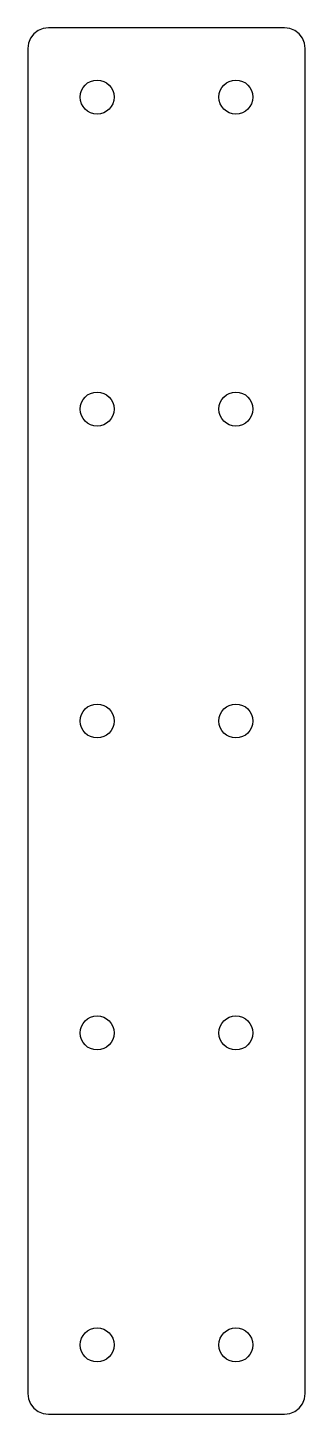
# Model space of a CAD drawing. Header units: millimetres. Extents: x 0 to 40, y 0 to 200.
import ezdxf

# ---------------------------------------------------------------- set-up
doc = ezdxf.new("R2010")
doc.units = ezdxf.units.MM

msp = doc.modelspace()

# ---------------------------------------------------------------- linework, layer by layer
at = {"layer": 'CUT'}
msp.add_lwpolyline([(0, 3), (0.1, 2.22), (0.4, 1.5), (0.88, 0.88), (1.5, 0.4), (2.22, 0.1), (3, 0), (37, 0), (37.78, 0.1), (38.5, 0.4), (39.12, 0.88), (39.6, 1.5), (39.9, 2.22), (40, 3), (40, 197), (39.9, 197.78), (39.6, 198.5), (39.12, 199.12), (38.5, 199.6), (37.78, 199.9), (37, 200), (3, 200), (2.22, 199.9), (1.5, 199.6), (0.88, 199.12), (0.4, 198.5), (0.1, 197.78), (0, 197)], close=True, dxfattribs=at)
for centre in [(10, 190), (30, 190), (10, 145), (30, 145), (10, 100), (30, 100), (10, 55), (30, 55), (10, 10), (30, 10)]:
    msp.add_circle(centre, 2.45, dxfattribs=at)

doc.saveas('drawing.dxf')
